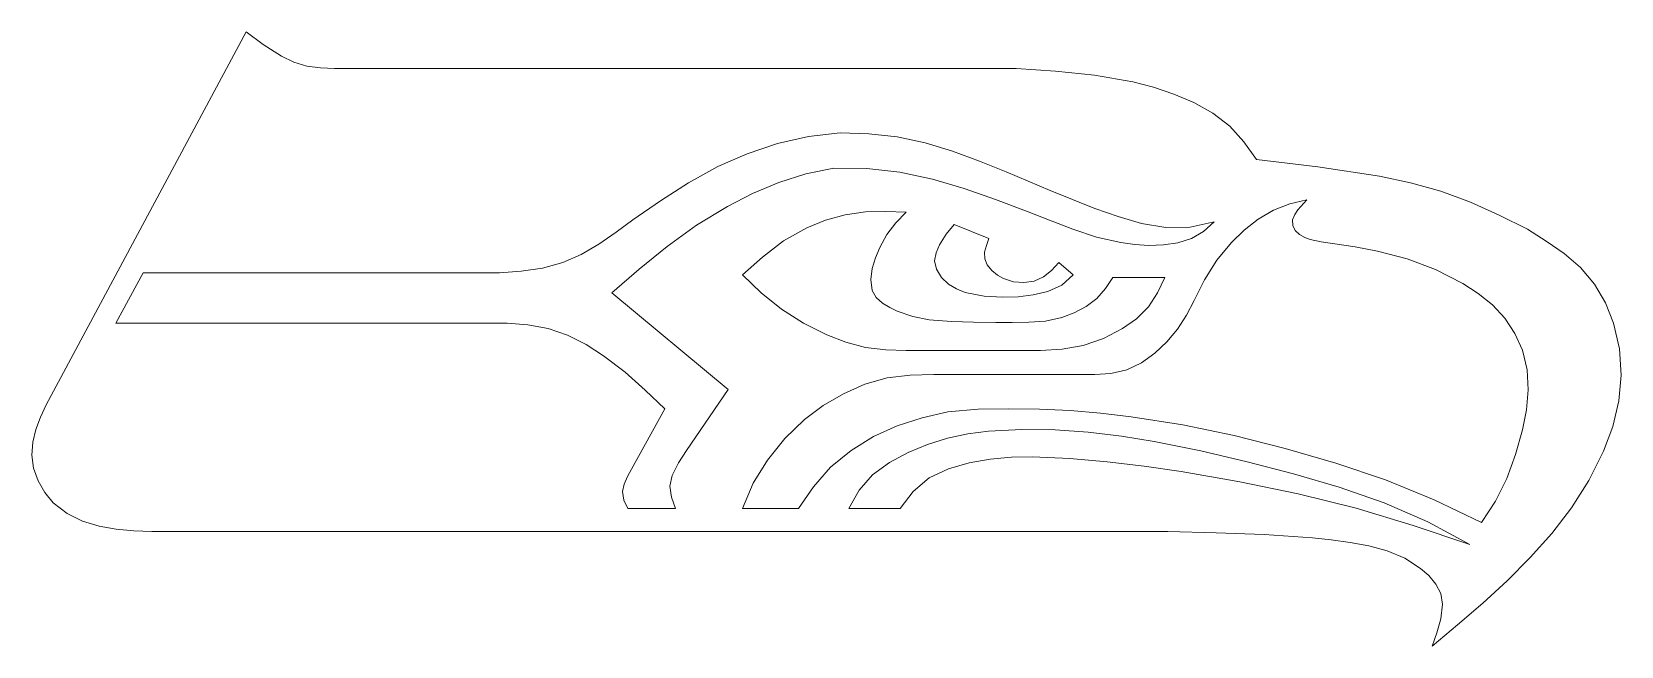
# Model space of a CAD drawing. Header units: inches. Extents: x 0.29 to 9.49, y 0.13 to 3.69.
import ezdxf

# ---------------------------------------------------------------- set-up
doc = ezdxf.new("R2010")
doc.units = ezdxf.units.IN
doc.header["$MEASUREMENT"] = 0
doc.linetypes.add('SLD-Solid', pattern=[0])

msp = doc.modelspace()

# ---------------------------------------------------------------- linework, layer by layer
at = {"color": 7, "linetype": 'SLD-Solid', "lineweight": 15}
for p, q in [((1.5319, 3.686), (0.3742, 1.5266)), ((5.989, 3.4732), (2.0432, 3.4732)), ((5.8317, 2.4901), (5.6309, 2.5716)), ((6.3186, 2.2788), (6.2352, 2.35)), ((0.9356, 2.2915), (0.7792, 1.9998)), ((2.9993, 2.2915), (0.9356, 2.2915)), ((6.8498, 2.2646), (6.5488, 2.2646)), ((4.3216, 1.6156), (3.649, 2.1751)), ((0.7792, 1.9998), (3.0442, 1.9998)), ((5.3524, 1.8411), (6.1308, 1.8411)), ((6.3493, 1.7035), (5.512, 1.7035)), ((4.0818, 1.2627), (4.3216, 1.6156)), ((3.9548, 1.5045), (3.7628, 1.1549)), ((3.7407, 0.9265), (4.0182, 0.9265)), ((4.405, 0.9265), (4.7299, 0.9265)), ((5.0213, 0.9265), (5.3171, 0.9265)), ((0.9865, 0.7932), (6.866, 0.7932))]:
    msp.add_line(p, q, dxfattribs=at)
at = {"color": 7, "linetype": 'SLD-Solid', "lineweight": 15, "flags": 128}
for points in [[(2.0432, 3.4732), (1.9632, 3.4768), (1.8847, 3.487), (1.8092, 3.5099), (1.7375, 3.5446), (1.632, 3.6119), (1.5319, 3.686)], [(7.3799, 2.9472), (7.3074, 3.0484), (7.225, 3.1399), (7.1272, 3.2154), (7.018, 3.2765), (6.9026, 3.3257), (6.7846, 3.365), (6.6648, 3.3959), (6.4417, 3.4349), (6.216, 3.458), (5.989, 3.4732)], [(4.9704, 3.1019), (4.7871, 3.0801), (4.6071, 3.0388), (4.4319, 2.9805), (4.2629, 2.9056), (4.0935, 2.8121), (3.9307, 2.7077), (3.7711, 2.5979)], [(7.1346, 2.587), (6.9967, 2.5546), (6.855, 2.5534), (6.7153, 2.5771), (6.5787, 2.6162), (6.4448, 2.6633), (6.1868, 2.7676), (5.9308, 2.8757), (5.777, 2.9374), (5.6211, 2.9948), (5.4625, 3.044), (5.3009, 3.0784), (5.1364, 3.0951), (4.9704, 3.1019)], [(8.9483, 2.5434), (8.7843, 2.6253), (8.618, 2.7009), (8.4469, 2.7637), (8.2707, 2.8122), (8.0913, 2.8497), (7.736, 2.9046), (7.3799, 2.9472)], [(3.649, 2.1751), (3.8075, 2.3117), (3.9696, 2.4435), (4.1391, 2.5661), (4.3176, 2.6755), (4.4641, 2.7504), (4.616, 2.814), (4.7727, 2.8633), (4.9336, 2.8961)], [(4.9336, 2.8961), (5.1255, 2.8954), (5.3164, 2.8745), (5.504, 2.8339), (5.6881, 2.779), (5.8692, 2.7153), (6.0485, 2.6471), (6.1828, 2.5951), (6.3175, 2.5443), (6.4537, 2.4978), (6.5941, 2.4656), (6.6754, 2.4548), (6.7574, 2.4499), (6.8411, 2.4523), (6.9248, 2.4643), (7.0039, 2.4894), (7.0739, 2.5311), (7.1346, 2.587)], [(7.6721, 2.7136), (7.5726, 2.6895), (7.4776, 2.6531), (7.3896, 2.6007), (7.3086, 2.5374), (7.2349, 2.4666), (7.15, 2.3634), (7.0792, 2.2498), (7.0203, 2.1299)], [(8.6814, 0.8453), (8.763, 0.9686), (8.8283, 1.1016), (8.88, 1.2403), (8.9196, 1.3829), (8.942, 1.4978), (8.9531, 1.6142), (8.9469, 1.7301), (8.919, 1.843), (8.8762, 1.9403), (8.8183, 2.0291), (8.7461, 2.106), (8.6629, 2.1718), (8.5738, 2.2294), (8.4169, 2.3101), (8.2517, 2.3715), (8.0811, 2.4158), (7.9512, 2.4405), (7.8206, 2.4608), (7.7553, 2.4704), (7.6908, 2.4843), (7.6596, 2.4961), (7.6297, 2.5128), (7.6046, 2.5355), (7.5898, 2.5647), (7.5892, 2.598), (7.6018, 2.6284), (7.62, 2.6556), (7.6721, 2.7136)], [(3.7711, 2.5979), (3.6732, 2.5256), (3.5738, 2.4575), (3.4716, 2.3976), (3.3651, 2.3502), (3.2475, 2.3179), (3.1247, 2.3008), (2.9993, 2.2915)], [(5.3524, 2.6423), (5.2342, 2.6465), (5.1166, 2.6435), (5.0004, 2.6269), (4.8866, 2.5954), (4.777, 2.5513), (4.6432, 2.4753), (4.521, 2.3816), (4.405, 2.2788)], [(6.5488, 2.2646), (6.5065, 2.1996), (6.4563, 2.142), (6.3945, 2.0963), (6.3254, 2.0602), (6.2531, 2.0322), (6.1594, 2.0117), (6.0632, 2.0062), (5.9669, 2.0039), (5.8707, 2.0033), (5.7425, 2.0052), (5.6143, 2.0099), (5.4863, 2.0198), (5.3919, 2.0386), (5.3009, 2.0694), (5.2575, 2.0901), (5.2159, 2.1155), (5.1791, 2.1473), (5.1559, 2.1887), (5.1481, 2.2531), (5.1567, 2.3167), (5.1753, 2.378), (5.2003, 2.4373), (5.2415, 2.5124), (5.2934, 2.5801), (5.3524, 2.6423)], [(5.6309, 2.5716), (5.5845, 2.5149), (5.5461, 2.453), (5.5263, 2.4075), (5.5168, 2.3598), (5.5277, 2.3127), (5.5577, 2.2649), (5.5968, 2.2262), (5.6432, 2.1975), (5.6948, 2.1778), (5.8031, 2.1566), (5.9127, 2.1507), (6.0006, 2.1528), (6.0879, 2.1627), (6.1733, 2.1838), (6.2536, 2.2203), (6.3186, 2.2788)], [(6.2352, 2.35), (6.1945, 2.3048), (6.1482, 2.2673), (6.093, 2.2435), (6.0332, 2.2344), (5.9733, 2.2392), (5.9163, 2.2575), (5.8805, 2.2778), (5.8475, 2.3044), (5.8214, 2.3363), (5.8069, 2.3719), (5.8067, 2.41), (5.8166, 2.4496), (5.8317, 2.4901)], [(8.3962, 0.13), (8.5439, 0.2541), (8.6894, 0.3798), (8.8304, 0.5088), (8.9647, 0.6426), (9.0899, 0.783), (9.204, 0.9316), (9.3045, 1.0899), (9.3892, 1.2594), (9.4419, 1.4023), (9.4771, 1.5496), (9.491, 1.6996), (9.481, 1.8502), (9.4469, 1.9991), (9.4, 2.1177), (9.3362, 2.2263), (9.2555, 2.3209), (9.1609, 2.4024), (9.0569, 2.4751), (8.9483, 2.5434)], [(4.405, 2.2788), (4.5139, 2.175), (4.6303, 2.0805), (4.7574, 2.0002), (4.8925, 1.9321), (5.003, 1.8888), (5.117, 1.8592), (5.2339, 1.8455), (5.3524, 1.8411)], [(6.1308, 1.8411), (6.2549, 1.8492), (6.3775, 1.8705), (6.4954, 1.9103), (6.6053, 1.9683), (6.6855, 2.0255), (6.755, 2.0939), (6.8076, 2.1755), (6.8498, 2.2646)], [(7.0203, 2.1299), (6.975, 2.0454), (6.9227, 1.9655), (6.8608, 1.8924), (6.7915, 1.826), (6.7145, 1.7693), (6.6291, 1.7295), (6.538, 1.7082), (6.4442, 1.702), (6.3493, 1.7035)], [(3.0442, 1.9998), (3.1634, 1.9897), (3.2801, 1.9688), (3.3924, 1.9302), (3.4996, 1.8763), (3.6013, 1.8112), (3.7255, 1.7152), (3.8421, 1.6117), (3.9548, 1.5045)], [(5.512, 1.7035), (5.3764, 1.6982), (5.2428, 1.6823), (5.1133, 1.6464), (4.9894, 1.5912), (4.8725, 1.5227), (4.7643, 1.4423), (4.6498, 1.332), (4.5507, 1.2077), (4.4662, 1.073), (4.405, 0.9265)], [(0.3742, 1.5266), (0.3427, 1.4552), (0.3155, 1.3833), (0.2972, 1.3105), (0.2919, 1.2363), (0.3027, 1.1611), (0.3283, 1.0878), (0.3669, 1.0197), (0.4165, 0.96), (0.4964, 0.8974), (0.5861, 0.8532), (0.6814, 0.8246), (0.7808, 0.8076), (0.883, 0.7984), (0.9865, 0.7932)], [(4.7299, 0.9265), (4.8156, 1.0526), (4.9153, 1.1664), (5.0334, 1.2626), (5.1625, 1.3433), (5.3007, 1.4058), (5.4456, 1.452), (5.5936, 1.4864), (5.7698, 1.5028), (5.9476, 1.5044), (6.1248, 1.5022), (6.3016, 1.494), (6.4782, 1.4788), (6.6543, 1.4579), (6.9545, 1.4109), (7.2518, 1.349), (7.5464, 1.2742), (7.8385, 1.1892), (8.1269, 1.0928), (8.4077, 0.9775), (8.6814, 0.8453)], [(8.614, 0.7188), (8.3718, 0.85), (8.1197, 0.9602), (7.859, 1.0505), (7.5935, 1.1277), (7.3267, 1.1976), (7.0587, 1.2606), (6.7886, 1.3145), (6.5981, 1.345), (6.4067, 1.3679), (6.2144, 1.3816), (6.0213, 1.3849), (5.8283, 1.3754), (5.7089, 1.3597), (5.5914, 1.3343), (5.4765, 1.2983), (5.3645, 1.2517), (5.2562, 1.1941), (5.1579, 1.1226), (5.0799, 1.0324), (5.0213, 0.9265)], [(4.0182, 0.9265), (3.9948, 0.9917), (3.9855, 1.056), (3.9982, 1.1187), (4.0342, 1.1911), (4.0818, 1.2627)], [(5.3171, 0.9265), (5.3934, 1.0251), (5.4856, 1.1044), (5.5981, 1.1565), (5.7177, 1.1907), (5.8388, 1.2124), (5.9612, 1.2235), (6.0844, 1.2262), (6.3005, 1.2168), (6.5158, 1.1976), (6.73, 1.1719), (6.9433, 1.1407), (7.2834, 1.0819), (7.6217, 1.0122), (7.9567, 0.9289), (8.2871, 0.8295), (8.614, 0.7188)], [(3.7628, 1.1549), (3.7394, 1.1115), (3.7206, 1.0684), (3.7111, 1.0256), (3.718, 0.9757), (3.7407, 0.9265)], [(6.866, 0.7932), (7.1458, 0.7866), (7.4251, 0.7758), (7.7036, 0.7564), (7.8127, 0.7453), (7.9215, 0.7307), (8.0298, 0.7104), (8.1365, 0.6816), (8.2378, 0.6398), (8.3299, 0.5807), (8.3771, 0.5385), (8.4181, 0.4898), (8.4461, 0.4347), (8.4559, 0.3739), (8.4467, 0.2893), (8.4241, 0.2078), (8.3962, 0.13)]]:
    msp.add_lwpolyline(points, dxfattribs=at)

doc.saveas('drawing.dxf')
